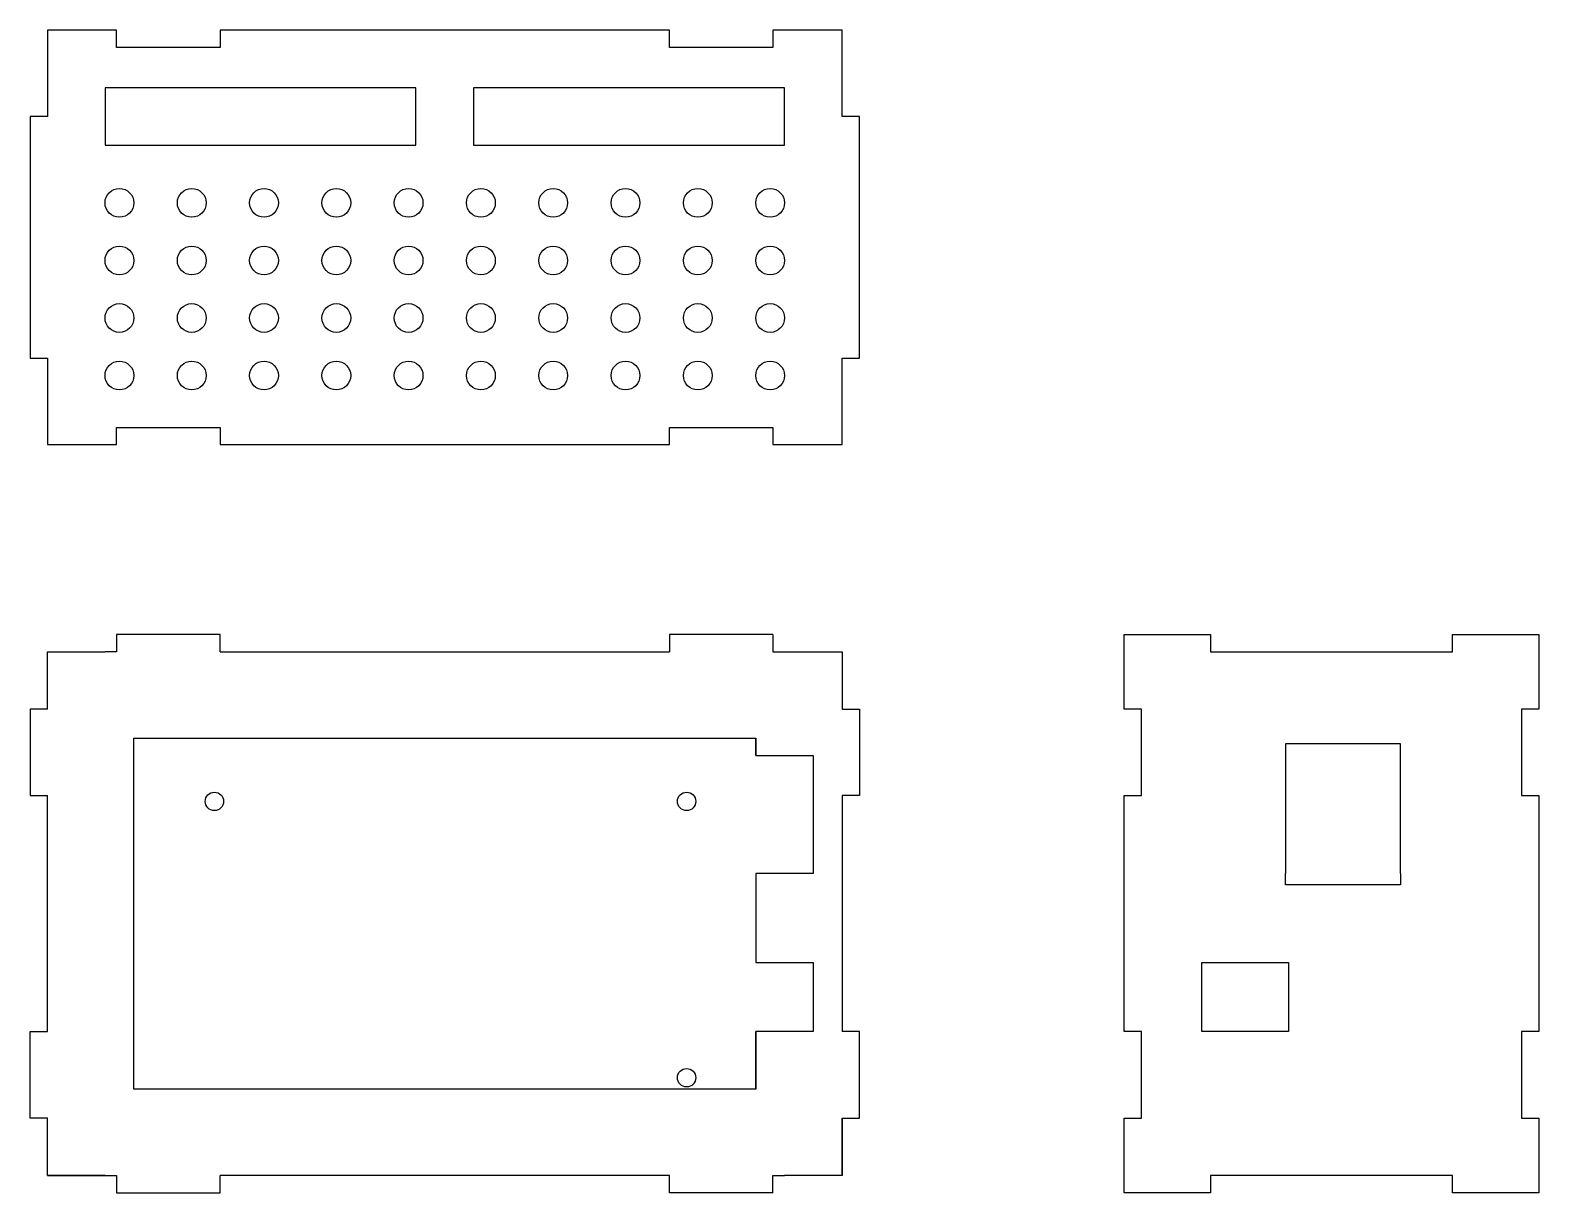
# Model space of a CAD drawing. Header units: millimetres. Extents: x -18 to 244, y -18 to 184.
import ezdxf

# ---------------------------------------------------------------- set-up
doc = ezdxf.new("R2010")
doc.units = ezdxf.units.MM
doc.layers.get('0').update_dxf_attribs({"linetype": 'CONTINUOUS'})

msp = doc.modelspace()

# ---------------------------------------------------------------- linework, layer by layer
for p, q in [((15, 79), (-3, 79)), ((-3, 79), (-3, 76)), ((15, 76), (15, 79)), ((111, 79), (93, 79)), ((93, 79), (93, 76)), ((111, 79), (111, 76)), ((-15, 76), (-5, 76)), ((-15, 66), (-15, 76)), ((-3, 76), (-5, 76)), ((15, 76), (93, 76)), ((111, 76), (113, 76)), ((113, 76), (123, 76)), ((123, 76), (123, 66)), ((123, 76), (123, 66)), ((-15, 66), (-18, 66)), ((-18, 66), (-18, 51)), ((123, 66), (126, 66)), ((126, 66), (126, 51)), ((108, 58), (108, 61)), ((220, 60), (200, 60)), ((200, 60), (200, 58)), ((200, 58), (200, 37.5)), ((220, 58), (220, 60)), ((220, 37.5), (220, 58)), ((-18, 51), (-15, 51)), ((-15, 10), (-15, 51)), ((126, 51), (123, 51)), ((123, 51), (123, 10)), ((200, 35.5), (200, 37.5)), ((220, 37.5), (220, 35.5)), ((220, 35.5), (200, 35.5)), ((-18, -5), (-18, 10)), ((-18, 10), (-15, 10)), ((108, 0), (108, 10)), ((126, 10), (123, 10)), ((126, -5), (126, 10)), ((-15, -5), (-18, -5)), ((-15, -15), (-15, -5)), ((123, -15), (123, -5)), ((123, -5), (126, -5)), ((123, -5), (123, -15)), ((-15, -15), (-5, -15)), ((-5, -15), (-15, -15)), ((-5, -15), (-3, -15)), ((-3, -15), (-3, -18)), ((15, -18), (15, -15)), ((93, -15), (15, -15)), ((93, -18), (93, -15)), ((111, -18), (111, -15)), ((111, -15), (113, -15)), ((123, -15), (113, -15)), ((123, -15), (113, -15)), ((-3, -18), (15, -18)), ((111, -18), (93, -18))]:
    msp.add_line(p, q)
for points in [[(-18, 168.98), (-18, 126.98), (-15, 126.98), (-15, 111.98), (-3, 111.98), (-3, 114.98), (15, 114.98), (15, 111.98), (93, 111.98), (93, 114.98), (111, 114.98), (111, 111.98), (123, 111.98), (123, 126.98), (126, 126.98), (126, 168.98), (123, 168.98), (123, 183.98), (111, 183.98), (111, 180.98), (93, 180.98), (93, 183.98), (15, 183.98), (15, 180.98), (-3, 180.98), (-3, 183.98), (-15, 183.98), (-15, 168.98)], [(-5, 173.98), (-5, 163.98), (49, 163.98), (49, 173.98)], [(113, 163.98), (113, 173.98), (59, 173.98), (59, 163.98)], [(229, -15), (187, -15), (187, -18), (172, -18), (172, -15), (172, -5), (175, -5), (175, 10), (172, 10), (172, 51), (175, 51), (175, 66), (172, 66), (172, 76), (172, 79), (187, 79), (187, 76), (229, 76), (229, 79), (244, 79), (244, 76), (244, 66), (241, 66), (241, 51), (244, 51), (244, 10), (241, 10), (241, -5), (244, -5), (244, -15), (244, -18), (229, -18)], [(108, 0), (0, 0), (0, 61), (108, 61), (108, 58), (118, 58), (118, 37.5), (108, 37.5), (108, 22), (118, 22), (118, 10), (108, 10)], [(200.5, 10), (185.5, 10), (185.5, 22), (200.5, 22)]]:
    msp.add_lwpolyline(points, close=True)
for centre, radius in [((-2.5, 153.98), 2.5), ((10.06, 153.98), 2.5), ((22.61, 153.98), 2.5), ((35.17, 153.98), 2.5), ((47.72, 153.98), 2.5), ((60.28, 153.98), 2.5), ((72.83, 153.98), 2.5), ((85.39, 153.98), 2.5), ((97.94, 153.98), 2.5), ((110.5, 153.98), 2.5), ((-2.5, 143.98), 2.5), ((10.06, 143.98), 2.5), ((22.61, 143.98), 2.5), ((35.17, 143.98), 2.5), ((47.72, 143.98), 2.5), ((60.28, 143.98), 2.5), ((72.83, 143.98), 2.5), ((85.39, 143.98), 2.5), ((97.94, 143.98), 2.5), ((110.5, 143.98), 2.5), ((-2.5, 133.98), 2.5), ((10.06, 133.98), 2.5), ((22.61, 133.98), 2.5), ((35.17, 133.98), 2.5), ((47.72, 133.98), 2.5), ((60.28, 133.98), 2.5), ((72.83, 133.98), 2.5), ((85.39, 133.98), 2.5), ((97.94, 133.98), 2.5), ((110.5, 133.98), 2.5), ((-2.5, 123.98), 2.5), ((10.06, 123.98), 2.5), ((22.61, 123.98), 2.5), ((35.17, 123.98), 2.5), ((47.72, 123.98), 2.5), ((60.28, 123.98), 2.5), ((72.83, 123.98), 2.5), ((85.39, 123.98), 2.5), ((97.94, 123.98), 2.5), ((110.5, 123.98), 2.5), ((14, 50), 1.6), ((96, 50), 1.6), ((96, 2), 1.6)]:
    msp.add_circle(centre, radius)

doc.saveas('drawing.dxf')
